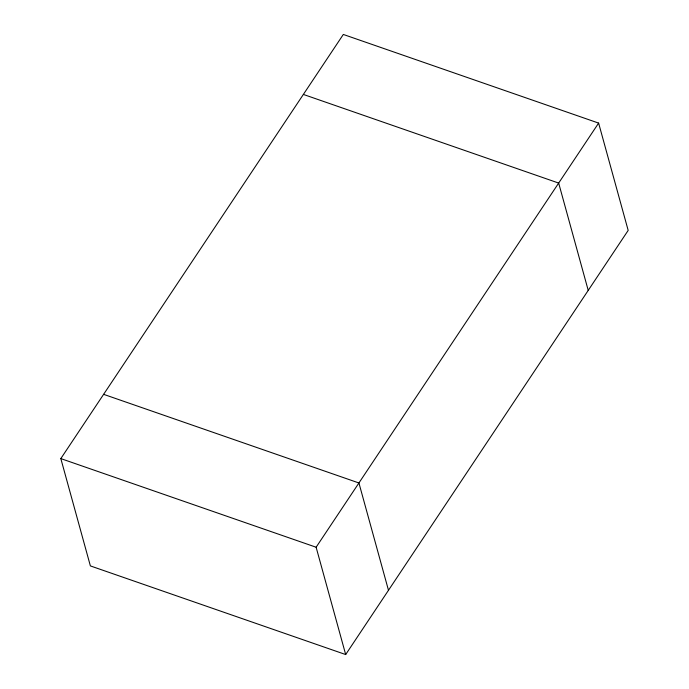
<?xml version="1.0" encoding="UTF-8"?>
<svg xmlns="http://www.w3.org/2000/svg" width="689" height="689" viewBox="0 0 689 689"><rect width="100%" height="100%" fill="white"/><g stroke="black" fill="none" stroke-linecap="round" stroke-linejoin="round"><path stroke-width="1.03" d="M60.821 458.598L343.32 34.45L598.62 123.09L628.179 230.402L345.68 654.55L90.38 565.91L60.821 458.598L316.122 547.23L345.68 654.55M316.122 547.23L598.62 123.09M303.367 94.427L558.667 183.067L588.225 290.388M103.626 394.332L358.926 482.972L388.484 590.284"/></g></svg>
